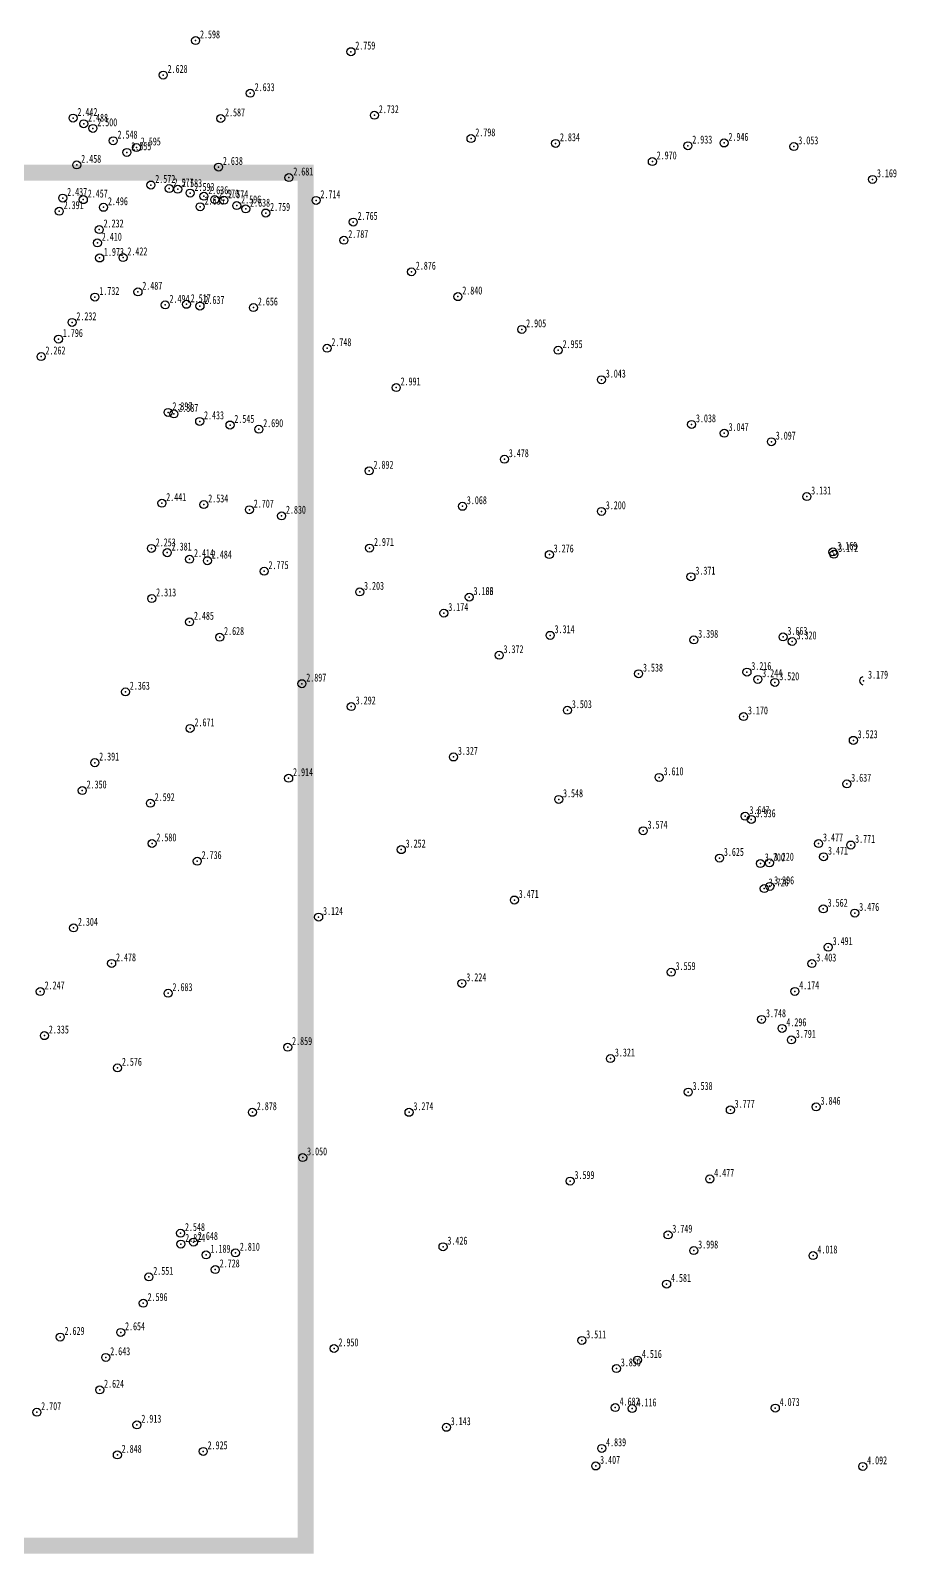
# Model space of a CAD drawing. Header units: millimetres. Extents: x 511745 to 512135, y 2388367 to 2388715.
# Drawn here: x 512027.2 to 512135.3, y 2388366.5 to 2388556.8 of the extents above; entities that cross this region are included whole.
import ezdxf
from ezdxf.enums import TextEntityAlignment as Align

# ---------------------------------------------------------------- set-up
doc = ezdxf.new("R2010")
doc.units = ezdxf.units.MM
doc.header["$LTSCALE"] = 1000
doc.layers.add('新地形图', color=3, linetype='Continuous')
doc.styles.add('BZWB', font='', dxfattribs={"height": 8})
doc.styles.get('BZWB').set_extended_font_data('SimSun')

msp = doc.modelspace()

# ---------------------------------------------------------------- linework, layer by layer
at = {"color": 2, "const_width": 2}
msp.add_lwpolyline([(511844.41, 2388539.07), (512061.63, 2388539.07), (512061.63, 2388367.53), (511844.41, 2388367.53)], close=True, dxfattribs=at)
at = {"layer": '新地形图', "color": 8}
for centre in [(512047.87, 2388555.58, 2.6), (512067.29, 2388554.19, 2.76), (512043.82, 2388551.27, 2.63), (512054.7, 2388548.99, 2.63), (512032.56, 2388545.89, 2.44), (512033.89, 2388545.18, 2.49), (512035.04, 2388544.6, 2.5), (512051.01, 2388545.84, 2.59), (512070.22, 2388546.24, 2.73), (512037.57, 2388543.06, 2.55), (512082.29, 2388543.34, 2.8), (512092.86, 2388542.73, 2.83), (512113.91, 2388542.78, 2.95), (512039.28, 2388541.6, 2.56), (512040.48, 2388542.21, 2.6), (512109.4, 2388542.44, 2.93), (512122.64, 2388542.34, 3.05), (512033.02, 2388540.04, 2.46), (512050.74, 2388539.77, 2.64), (512104.95, 2388540.46, 2.97), (512042.29, 2388537.53, 2.57), (512044.57, 2388537.09, 2.58), (512045.64, 2388537, 2.58), (512059.53, 2388538.45, 2.68), (512132.47, 2388538.23, 3.17), (512031.27, 2388535.9, 2.44), (512033.84, 2388535.7, 2.46), (512047.19, 2388536.52, 2.59), (512048.91, 2388536.12, 2.64), (512050.26, 2388535.71, 2.57), (512051.4, 2388535.62, 2.57), (512062.93, 2388535.61, 2.71), (512030.83, 2388534.25, 2.39), (512036.36, 2388534.74, 2.5), (512048.44, 2388534.81, 2.63), (512053.01, 2388534.96, 2.6), (512054.14, 2388534.55, 2.64), (512056.63, 2388534.03, 2.76), (512035.83, 2388531.96, 2.23), (512067.58, 2388532.9, 2.77), (512035.6, 2388530.3, 2.41), (512066.41, 2388530.63, 2.79), (512035.88, 2388528.41, 1.97), (512038.81, 2388528.47, 2.42), (512074.85, 2388526.68, 2.88), (512040.67, 2388524.18, 2.49), (512080.66, 2388523.58, 2.84), (512035.29, 2388523.53, 1.73), (512044.07, 2388522.54, 2.49), (512046.72, 2388522.62, 2.52), (512048.42, 2388522.4, 2.64), (512055.1, 2388522.21, 2.66), (512032.43, 2388520.36, 2.23), (512030.74, 2388518.27, 1.8), (512088.64, 2388519.48, 2.9), (512028.57, 2388516.09, 2.26), (512064.3, 2388517.13, 2.75), (512093.18, 2388516.88, 2.96), (512072.95, 2388512.22, 2.99), (512098.59, 2388513.2, 3.04), (512044.43, 2388509.12, 2.4), (512045.16, 2388508.92, 2.39), (512048.38, 2388507.99, 2.43), (512052.17, 2388507.54, 2.54), (512055.78, 2388507.01, 2.69), (512109.86, 2388507.61, 3.04), (512113.94, 2388506.52, 3.05), (512119.83, 2388505.45, 3.1), (512086.47, 2388503.26, 3.48), (512069.56, 2388501.81, 2.89), (512043.66, 2388497.77, 2.44), (512048.9, 2388497.6, 2.53), (512054.59, 2388496.95, 2.71), (512081.23, 2388497.38, 3.07), (512124.26, 2388498.6, 3.13), (512058.62, 2388496.19, 2.83), (512098.59, 2388496.75, 3.2), (512042.35, 2388492.12, 2.25), (512044.33, 2388491.59, 2.38), (512069.61, 2388492.16, 2.97), (512092.08, 2388491.35, 3.28), (512127.52, 2388491.68, 3.17), (512127.64, 2388491.4, 3.17), (512047.12, 2388490.77, 2.41), (512049.35, 2388490.59, 2.48), (512056.44, 2388489.27, 2.77), (512109.78, 2388488.58, 3.37), (512042.4, 2388485.86, 2.31), (512068.38, 2388486.68, 3.2), (512082.06, 2388486.03, 3.16), (512082.07, 2388486.03, 3.14), (512078.9, 2388484.03, 3.17), (512047.12, 2388482.94, 2.48), (512050.89, 2388481.03, 2.63), (512092.18, 2388481.26, 3.31), (512110.14, 2388480.69, 3.4), (512121.29, 2388481.06, 3.66), (512122.42, 2388480.49, 3.32), (512085.81, 2388478.77, 3.37), (512103.23, 2388476.46, 3.54), (512116.78, 2388476.66, 3.22), (512039.11, 2388474.2, 2.36), (512061.16, 2388475.22, 2.9), (512118.14, 2388475.76, 3.24), (512120.27, 2388475.38, 3.52), (512067.33, 2388472.36, 3.29), (512094.34, 2388471.9, 3.5), (512116.36, 2388471.11, 3.17), (512047.18, 2388469.62, 2.67), (512130.07, 2388468.14, 3.52), (512035.28, 2388465.35, 2.39), (512080.1, 2388466.06, 3.33), (512059.5, 2388463.4, 2.91), (512105.8, 2388463.51, 3.61), (512129.26, 2388462.7, 3.64), (512033.71, 2388461.87, 2.35), (512093.25, 2388460.76, 3.55), (512042.22, 2388460.28, 2.59), (512116.55, 2388458.66, 3.65), (512117.32, 2388458.26, 3.34), (512042.43, 2388455.25, 2.58), (512103.81, 2388456.84, 3.57), (512125.73, 2388455.24, 3.48), (512129.75, 2388455.06, 3.77), (512073.58, 2388454.48, 3.25), (512113.35, 2388453.43, 3.62), (512126.35, 2388453.59, 3.47), (512048.08, 2388453.04, 2.74), (512118.46, 2388452.75, 3.7), (512119.59, 2388452.83, 3.22), (512118.94, 2388449.62, 3.73), (512119.63, 2388449.89, 3.4), (512087.71, 2388448.19, 3.47), (512063.25, 2388446.05, 3.12), (512126.32, 2388447.08, 3.56), (512130.25, 2388446.56, 3.48), (512032.62, 2388444.7, 2.3), (512126.93, 2388442.29, 3.49), (512037.38, 2388440.26, 2.48), (512124.9, 2388440.24, 3.4), (512107.31, 2388439.17, 3.56), (512028.46, 2388436.75, 2.25), (512044.44, 2388436.54, 2.68), (512081.16, 2388437.77, 3.22), (512122.76, 2388436.77, 4.17), (512118.6, 2388433.27, 3.75), (512028.98, 2388431.24, 2.33), (512121.16, 2388432.15, 4.3), (512122.33, 2388430.7, 3.79), (512059.39, 2388429.8, 2.86), (512038.11, 2388427.21, 2.58), (512099.72, 2388428.37, 3.32), (512109.44, 2388424.19, 3.54), (512054.97, 2388421.66, 2.88), (512074.54, 2388421.66, 3.27), (512114.7, 2388421.96, 3.78), (512125.42, 2388422.34, 3.85), (512061.26, 2388416.01, 3.05), (512112.13, 2388413.33, 4.48), (512094.68, 2388413.06, 3.6), (512045.99, 2388406.56, 2.55), (512106.91, 2388406.35, 3.75), (512046.03, 2388405.2, 2.82), (512047.61, 2388405.44, 2.65), (512049.18, 2388403.85, 1.19), (512052.85, 2388404.1, 2.81), (512078.79, 2388404.86, 3.43), (512110.13, 2388404.38, 4), (512125.04, 2388403.76, 4.02), (512050.33, 2388402.02, 2.73), (512042.03, 2388401.09, 2.55), (512106.74, 2388400.2, 4.58), (512041.33, 2388397.81, 2.6), (512038.51, 2388394.16, 2.65), (512030.95, 2388393.58, 2.63), (512096.14, 2388393.15, 3.51), (512036.65, 2388391.04, 2.64), (512065.18, 2388392.15, 2.95), (512103.09, 2388390.7, 4.52), (512100.47, 2388389.65, 3.85), (512035.89, 2388386.98, 2.62), (512100.32, 2388384.76, 4.68), (512102.43, 2388384.65, 4.12), (512120.32, 2388384.7, 4.07), (512028.03, 2388384.18, 2.71), (512040.54, 2388382.61, 2.91), (512079.21, 2388382.3, 3.14), (512048.83, 2388379.29, 2.92), (512098.63, 2388379.67, 4.84), (512038.09, 2388378.85, 2.85), (512097.88, 2388377.47, 3.41), (512131.25, 2388377.41, 4.09)]:
    msp.add_circle(centre, 0.5, dxfattribs=at)
msp.add_arc((512131.36, 2388475.58, 3.18), 0.5, 103.2971, 256.7029, dxfattribs=at)
for p in [(512047.87, 2388555.58, 2.6), (512067.29, 2388554.19, 2.76), (512043.82, 2388551.27, 2.63), (512054.7, 2388548.99, 2.63), (512032.56, 2388545.89, 2.44), (512033.89, 2388545.18, 2.49), (512051.01, 2388545.84, 2.59), (512070.22, 2388546.24, 2.73), (512035.04, 2388544.6, 2.5), (512082.29, 2388543.34, 2.8), (512037.57, 2388543.06, 2.55), (512039.28, 2388541.6, 2.56), (512040.48, 2388542.21, 2.6), (512092.86, 2388542.73, 2.83), (512109.4, 2388542.44, 2.93), (512113.91, 2388542.78, 2.95), (512122.64, 2388542.34, 3.05), (512033.02, 2388540.04, 2.46), (512050.74, 2388539.77, 2.64), (512104.95, 2388540.46, 2.97), (512042.29, 2388537.53, 2.57), (512059.53, 2388538.45, 2.68), (512132.47, 2388538.23, 3.17), (512031.27, 2388535.9, 2.44), (512033.84, 2388535.7, 2.46), (512044.57, 2388537.09, 2.58), (512045.64, 2388537, 2.58), (512047.19, 2388536.52, 2.59), (512048.91, 2388536.12, 2.64), (512050.26, 2388535.71, 2.57), (512051.4, 2388535.62, 2.57), (512062.93, 2388535.61, 2.71), (512030.83, 2388534.25, 2.39), (512036.36, 2388534.74, 2.5), (512048.44, 2388534.81, 2.63), (512053.01, 2388534.96, 2.6), (512054.14, 2388534.55, 2.64), (512056.63, 2388534.03, 2.76), (512035.83, 2388531.96, 2.23), (512067.58, 2388532.9, 2.77), (512035.6, 2388530.3, 2.41), (512066.41, 2388530.63, 2.79), (512035.88, 2388528.41, 1.97), (512038.81, 2388528.47, 2.42), (512074.85, 2388526.68, 2.88), (512040.67, 2388524.18, 2.49), (512035.29, 2388523.53, 1.73), (512044.07, 2388522.54, 2.49), (512046.72, 2388522.62, 2.52), (512048.42, 2388522.4, 2.64), (512055.1, 2388522.21, 2.66), (512080.66, 2388523.58, 2.84), (512032.43, 2388520.36, 2.23), (512088.64, 2388519.48, 2.9), (512030.74, 2388518.27, 1.8), (512064.3, 2388517.13, 2.75), (512093.18, 2388516.88, 2.96), (512028.57, 2388516.09, 2.26), (512098.59, 2388513.2, 3.04), (512072.95, 2388512.22, 2.99), (512044.43, 2388509.12, 2.4), (512045.16, 2388508.92, 2.39), (512048.38, 2388507.99, 2.43), (512052.17, 2388507.54, 2.54), (512055.78, 2388507.01, 2.69), (512109.86, 2388507.61, 3.04), (512113.94, 2388506.52, 3.05), (512119.83, 2388505.45, 3.1), (512086.47, 2388503.26, 3.48), (512069.56, 2388501.81, 2.89), (512043.66, 2388497.77, 2.44), (512048.9, 2388497.6, 2.53), (512124.26, 2388498.6, 3.13), (512054.59, 2388496.95, 2.71), (512058.62, 2388496.19, 2.83), (512081.23, 2388497.38, 3.07), (512098.59, 2388496.75, 3.2), (512042.35, 2388492.12, 2.25), (512069.61, 2388492.16, 2.97), (512044.33, 2388491.59, 2.38), (512047.12, 2388490.77, 2.41), (512049.35, 2388490.59, 2.48), (512092.08, 2388491.35, 3.28), (512127.52, 2388491.68, 3.17), (512127.64, 2388491.4, 3.17), (512056.44, 2388489.27, 2.77), (512109.78, 2388488.58, 3.37), (512068.38, 2388486.68, 3.2), (512082.06, 2388486.03, 3.16), (512082.07, 2388486.03, 3.14), (512042.4, 2388485.86, 2.31), (512047.12, 2388482.94, 2.48), (512078.9, 2388484.03, 3.17), (512050.89, 2388481.03, 2.63), (512092.18, 2388481.26, 3.31), (512110.14, 2388480.69, 3.4), (512121.29, 2388481.06, 3.66), (512122.42, 2388480.49, 3.32), (512085.81, 2388478.77, 3.37), (512116.78, 2388476.66, 3.22), (512061.16, 2388475.22, 2.9), (512103.23, 2388476.46, 3.54), (512118.14, 2388475.76, 3.24), (512120.27, 2388475.38, 3.52), (512131.36, 2388475.58, 3.18), (512039.11, 2388474.2, 2.36), (512067.33, 2388472.36, 3.29), (512094.34, 2388471.9, 3.5), (512116.36, 2388471.11, 3.17), (512047.18, 2388469.62, 2.67), (512130.07, 2388468.14, 3.52), (512035.28, 2388465.35, 2.39), (512080.1, 2388466.06, 3.33), (512059.5, 2388463.4, 2.91), (512105.8, 2388463.51, 3.61), (512033.71, 2388461.87, 2.35), (512129.26, 2388462.7, 3.64), (512042.22, 2388460.28, 2.59), (512093.25, 2388460.76, 3.55), (512116.55, 2388458.66, 3.65), (512117.32, 2388458.26, 3.34), (512103.81, 2388456.84, 3.57), (512042.43, 2388455.25, 2.58), (512073.58, 2388454.48, 3.25), (512125.73, 2388455.24, 3.48), (512129.75, 2388455.06, 3.77), (512048.08, 2388453.04, 2.74), (512113.35, 2388453.43, 3.62), (512118.46, 2388452.75, 3.7), (512119.59, 2388452.83, 3.22), (512126.35, 2388453.59, 3.47), (512119.63, 2388449.89, 3.4), (512087.71, 2388448.19, 3.47), (512118.94, 2388449.62, 3.73), (512063.25, 2388446.05, 3.12), (512126.32, 2388447.08, 3.56), (512130.25, 2388446.56, 3.48), (512032.62, 2388444.7, 2.3), (512126.93, 2388442.29, 3.49), (512037.38, 2388440.26, 2.48), (512107.31, 2388439.17, 3.56), (512124.9, 2388440.24, 3.4), (512028.46, 2388436.75, 2.25), (512044.44, 2388436.54, 2.68), (512081.16, 2388437.77, 3.22), (512122.76, 2388436.77, 4.17), (512118.6, 2388433.27, 3.75), (512028.98, 2388431.24, 2.33), (512121.16, 2388432.15, 4.3), (512059.39, 2388429.8, 2.86), (512122.33, 2388430.7, 3.79), (512038.11, 2388427.21, 2.58), (512099.72, 2388428.37, 3.32), (512109.44, 2388424.19, 3.54), (512054.97, 2388421.66, 2.88), (512074.54, 2388421.66, 3.27), (512114.7, 2388421.96, 3.78), (512125.42, 2388422.34, 3.85), (512061.26, 2388416.01, 3.05), (512094.68, 2388413.06, 3.6), (512112.13, 2388413.33, 4.48), (512045.99, 2388406.56, 2.55), (512106.91, 2388406.35, 3.75), (512046.03, 2388405.2, 2.82), (512047.61, 2388405.44, 2.65), (512078.79, 2388404.86, 3.43), (512110.13, 2388404.38, 4), (512049.18, 2388403.85, 1.19), (512052.85, 2388404.1, 2.81), (512125.04, 2388403.76, 4.02), (512042.03, 2388401.09, 2.55), (512050.33, 2388402.02, 2.73), (512106.74, 2388400.2, 4.58), (512041.33, 2388397.81, 2.6), (512030.95, 2388393.58, 2.63), (512038.51, 2388394.16, 2.65), (512096.14, 2388393.15, 3.51), (512036.65, 2388391.04, 2.64), (512065.18, 2388392.15, 2.95), (512100.47, 2388389.65, 3.85), (512103.09, 2388390.7, 4.52), (512035.89, 2388386.98, 2.62), (512028.03, 2388384.18, 2.71), (512100.32, 2388384.76, 4.68), (512102.43, 2388384.65, 4.12), (512120.32, 2388384.7, 4.07), (512040.54, 2388382.61, 2.91), (512079.21, 2388382.3, 3.14), (512098.63, 2388379.67, 4.84), (512038.09, 2388378.85, 2.85), (512048.83, 2388379.29, 2.92), (512097.88, 2388377.47, 3.41), (512131.25, 2388377.41, 4.09)]:
    msp.add_point(p, dxfattribs=at)

# ---------------------------------------------------------------- texts
at = {"layer": '新地形图', "color": 8, "style": 'BZWB', "width": 0.7}
for s, p in [('2.598', (512048.42, 2388556.35, 2.6)), ('2.759', (512067.83, 2388554.96, 2.76)), ('2.628', (512044.37, 2388552.04, 2.63)), ('2.633', (512055.25, 2388549.76, 2.63)), ('2.442', (512033.1, 2388546.66, 2.44)), ('2.587', (512051.55, 2388546.61, 2.59)), ('2.732', (512070.77, 2388547.01, 2.73)), ('2.488', (512034.43, 2388545.95, 2.49)), ('2.500', (512035.58, 2388545.37, 2.5)), ('2.548', (512038.11, 2388543.83, 2.55)), ('2.595', (512041.02, 2388542.98, 2.6)), ('2.798', (512082.83, 2388544.11, 2.8)), ('2.834', (512093.4, 2388543.5, 2.83)), ('2.933', (512109.94, 2388543.21, 2.93)), ('2.946', (512114.46, 2388543.55, 2.95)), ('3.053', (512123.19, 2388543.11, 3.05)), ('2.458', (512033.57, 2388540.81, 2.46)), ('2.555', (512039.83, 2388542.37, 2.56)), ('2.970', (512105.49, 2388541.23, 2.97)), ('2.638', (512051.28, 2388540.54, 2.64)), ('2.681', (512060.08, 2388539.22, 2.68)), ('3.169', (512133.02, 2388539, 3.17)), ('2.572', (512042.83, 2388538.3, 2.57)), ('2.577', (512045.11, 2388537.86, 2.58)), ('2.583', (512046.18, 2388537.77, 2.58)), ('2.593', (512047.73, 2388537.29, 2.59)), ('2.636', (512049.45, 2388536.89, 2.64)), ('2.391', (512031.38, 2388535.02, 2.39)), ('2.437', (512031.82, 2388536.67, 2.44)), ('2.457', (512034.39, 2388536.47, 2.46)), ('2.496', (512036.91, 2388535.51, 2.5)), ('2.635', (512048.99, 2388535.58, 2.63)), ('2.570', (512050.8, 2388536.48, 2.57)), ('2.574', (512051.94, 2388536.38, 2.57)), ('2.596', (512053.56, 2388535.73, 2.6)), ('2.638', (512054.68, 2388535.32, 2.64)), ('2.714', (512063.47, 2388536.38, 2.71)), ('2.759', (512057.18, 2388534.8, 2.76)), ('2.765', (512068.12, 2388533.67, 2.77)), ('2.232', (512036.37, 2388532.73, 2.23)), ('2.787', (512066.95, 2388531.4, 2.79)), ('2.410', (512036.15, 2388531.07, 2.41)), ('1.973', (512036.42, 2388529.18, 1.97)), ('2.422', (512039.35, 2388529.24, 2.42)), ('2.876', (512075.39, 2388527.45, 2.88)), ('1.732', (512035.84, 2388524.3, 1.73)), ('2.487', (512041.21, 2388524.95, 2.49)), ('2.840', (512081.2, 2388524.35, 2.84)), ('2.494', (512044.61, 2388523.31, 2.49)), ('2.517', (512047.26, 2388523.39, 2.52)), ('2.637', (512048.97, 2388523.17, 2.64)), ('2.656', (512055.65, 2388522.98, 2.66)), ('2.232', (512032.97, 2388521.13, 2.23)), ('2.905', (512089.18, 2388520.25, 2.9)), ('1.796', (512031.28, 2388519.04, 1.8)), ('2.748', (512064.84, 2388517.9, 2.75)), ('2.262', (512029.11, 2388516.86, 2.26)), ('2.955', (512093.73, 2388517.65, 2.96)), ('2.991', (512073.49, 2388512.99, 2.99)), ('3.043', (512099.13, 2388513.97, 3.04)), ('2.397', (512044.97, 2388509.89, 2.4)), ('2.387', (512045.71, 2388509.69, 2.39)), ('2.433', (512048.92, 2388508.76, 2.43)), ('3.038', (512110.4, 2388508.38, 3.04)), ('2.545', (512052.71, 2388508.31, 2.54)), ('2.690', (512056.32, 2388507.78, 2.69)), ('3.047', (512114.48, 2388507.29, 3.05)), ('3.097', (512120.37, 2388506.22, 3.1)), ('3.478', (512087.01, 2388504.03, 3.48)), ('2.892', (512070.1, 2388502.58, 2.89)), ('3.131', (512124.8, 2388499.37, 3.13)), ('2.441', (512044.2, 2388498.54, 2.44)), ('2.534', (512049.45, 2388498.37, 2.53)), ('2.707', (512055.14, 2388497.72, 2.71)), ('2.830', (512059.16, 2388496.96, 2.83)), ('3.068', (512081.77, 2388498.15, 3.07)), ('3.200', (512099.13, 2388497.52, 3.2)), ('2.253', (512042.89, 2388492.88, 2.25)), ('2.381', (512044.88, 2388492.36, 2.38)), ('2.414', (512047.67, 2388491.54, 2.41)), ('2.484', (512049.9, 2388491.36, 2.48)), ('2.971', (512070.16, 2388492.93, 2.97)), ('3.276', (512092.62, 2388492.12, 3.28)), ('3.169', (512128.06, 2388492.45, 3.17)), ('3.172', (512128.18, 2388492.17, 3.17)), ('2.775', (512056.98, 2388490.04, 2.77)), ('3.371', (512110.33, 2388489.35, 3.37)), ('3.203', (512068.92, 2388487.45, 3.2)), ('2.313', (512042.94, 2388486.63, 2.31)), ('3.163', (512082.6, 2388486.8, 3.16)), ('3.136', (512082.61, 2388486.8, 3.14)), ('2.485', (512047.66, 2388483.71, 2.48)), ('3.174', (512079.45, 2388484.8, 3.17)), ('2.628', (512051.43, 2388481.8, 2.63)), ('3.314', (512092.73, 2388482.03, 3.31)), ('3.663', (512121.83, 2388481.83, 3.66)), ('3.398', (512110.68, 2388481.46, 3.4)), ('3.320', (512122.97, 2388481.26, 3.32)), ('3.372', (512086.35, 2388479.54, 3.37)), ('2.897', (512061.7, 2388475.99, 2.9)), ('3.538', (512103.78, 2388477.23, 3.54)), ('3.216', (512117.32, 2388477.43, 3.22)), ('3.244', (512118.68, 2388476.53, 3.24)), ('3.520', (512120.81, 2388476.15, 3.52)), ('3.179', (512131.91, 2388476.35, 3.18)), ('2.363', (512039.65, 2388474.97, 2.36)), ('3.292', (512067.88, 2388473.13, 3.29)), ('3.503', (512094.89, 2388472.67, 3.5)), ('2.671', (512047.73, 2388470.39, 2.67)), ('3.170', (512116.9, 2388471.88, 3.17)), ('3.523', (512130.61, 2388468.91, 3.52)), ('3.327', (512080.65, 2388466.83, 3.33)), ('2.391', (512035.82, 2388466.12, 2.39)), ('2.914', (512060.05, 2388464.17, 2.91)), ('3.610', (512106.35, 2388464.28, 3.61)), ('3.637', (512129.8, 2388463.47, 3.64)), ('2.350', (512034.25, 2388462.63, 2.35)), ('2.592', (512042.76, 2388461.05, 2.59)), ('3.548', (512093.79, 2388461.53, 3.55)), ('3.647', (512117.09, 2388459.43, 3.65)), ('3.336', (512117.86, 2388459.03, 3.34)), ('3.574', (512104.35, 2388457.61, 3.57)), ('2.580', (512042.97, 2388456.02, 2.58)), ('3.252', (512074.12, 2388455.25, 3.25)), ('3.477', (512126.28, 2388456.01, 3.48)), ('3.771', (512130.29, 2388455.83, 3.77)), ('2.736', (512048.62, 2388453.81, 2.74)), ('3.625', (512113.89, 2388454.2, 3.62)), ('3.700', (512119.01, 2388453.52, 3.7)), ('3.220', (512120.13, 2388453.6, 3.22)), ('3.471', (512126.9, 2388454.36, 3.47)), ('3.726', (512119.48, 2388450.39, 3.73)), ('3.396', (512120.17, 2388450.66, 3.4)), ('3.471', (512088.25, 2388448.96, 3.47)), ('3.562', (512126.86, 2388447.85, 3.56)), ('3.124', (512063.8, 2388446.82, 3.12)), ('3.476', (512130.8, 2388447.33, 3.48)), ('2.304', (512033.16, 2388445.47, 2.3)), ('3.491', (512127.48, 2388443.06, 3.49)), ('2.478', (512037.92, 2388441.03, 2.48)), ('3.559', (512107.85, 2388439.94, 3.56)), ('3.403', (512125.44, 2388441.01, 3.4)), ('3.224', (512081.7, 2388438.54, 3.22)), ('2.247', (512029, 2388437.52, 2.25)), ('2.683', (512044.98, 2388437.31, 2.68)), ('4.174', (512123.3, 2388437.54, 4.17)), ('3.748', (512119.15, 2388434.04, 3.75)), ('4.296', (512121.7, 2388432.92, 4.3)), ('2.335', (512029.53, 2388432.01, 2.33)), ('2.859', (512059.93, 2388430.57, 2.86)), ('3.791', (512122.88, 2388431.47, 3.79)), ('3.321', (512100.27, 2388429.14, 3.32)), ('2.576', (512038.66, 2388427.98, 2.58)), ('3.538', (512109.98, 2388424.96, 3.54)), ('3.777', (512115.24, 2388422.73, 3.78)), ('3.846', (512125.97, 2388423.11, 3.85)), ('2.878', (512055.52, 2388422.43, 2.88)), ('3.274', (512075.09, 2388422.43, 3.27)), ('3.050', (512061.8, 2388416.78, 3.05)), ('3.599', (512095.22, 2388413.83, 3.6)), ('4.477', (512112.68, 2388414.1, 4.48)), ('2.548', (512046.54, 2388407.33, 2.55)), ('2.824', (512046.57, 2388405.97, 2.82)), ('2.648', (512048.16, 2388406.21, 2.65)), ('3.426', (512079.34, 2388405.63, 3.43)), ('3.749', (512107.45, 2388407.12, 3.75)), ('1.189', (512049.73, 2388404.62, 1.19)), ('2.810', (512053.4, 2388404.87, 2.81)), ('3.998', (512110.68, 2388405.15, 4)), ('4.018', (512125.58, 2388404.53, 4.02)), ('2.551', (512042.58, 2388401.86, 2.55)), ('2.728', (512050.88, 2388402.79, 2.73)), ('4.581', (512107.28, 2388400.97, 4.58)), ('2.596', (512041.87, 2388398.58, 2.6)), ('2.629', (512031.49, 2388394.35, 2.63)), ('2.654', (512039.05, 2388394.93, 2.65)), ('2.950', (512065.72, 2388392.92, 2.95)), ('3.511', (512096.68, 2388393.92, 3.51)), ('2.643', (512037.2, 2388391.81, 2.64)), ('3.850', (512101.01, 2388390.42, 3.85)), ('4.516', (512103.64, 2388391.47, 4.52)), ('2.624', (512036.43, 2388387.75, 2.62)), ('2.707', (512028.57, 2388384.95, 2.71)), ('4.682', (512100.86, 2388385.53, 4.68)), ('4.116', (512102.97, 2388385.42, 4.12)), ('4.073', (512120.86, 2388385.47, 4.07)), ('2.913', (512041.09, 2388383.38, 2.91)), ('3.143', (512079.75, 2388383.07, 3.14)), ('2.848', (512038.63, 2388379.62, 2.85)), ('2.925', (512049.37, 2388380.06, 2.92)), ('4.839', (512099.17, 2388380.44, 4.84)), ('3.407', (512098.42, 2388378.24, 3.41)), ('4.092', (512131.79, 2388378.18, 4.09))]:
    msp.add_text(s, height=1, dxfattribs=at).set_placement(p, align=Align.MIDDLE_LEFT)

doc.saveas('drawing.dxf')
